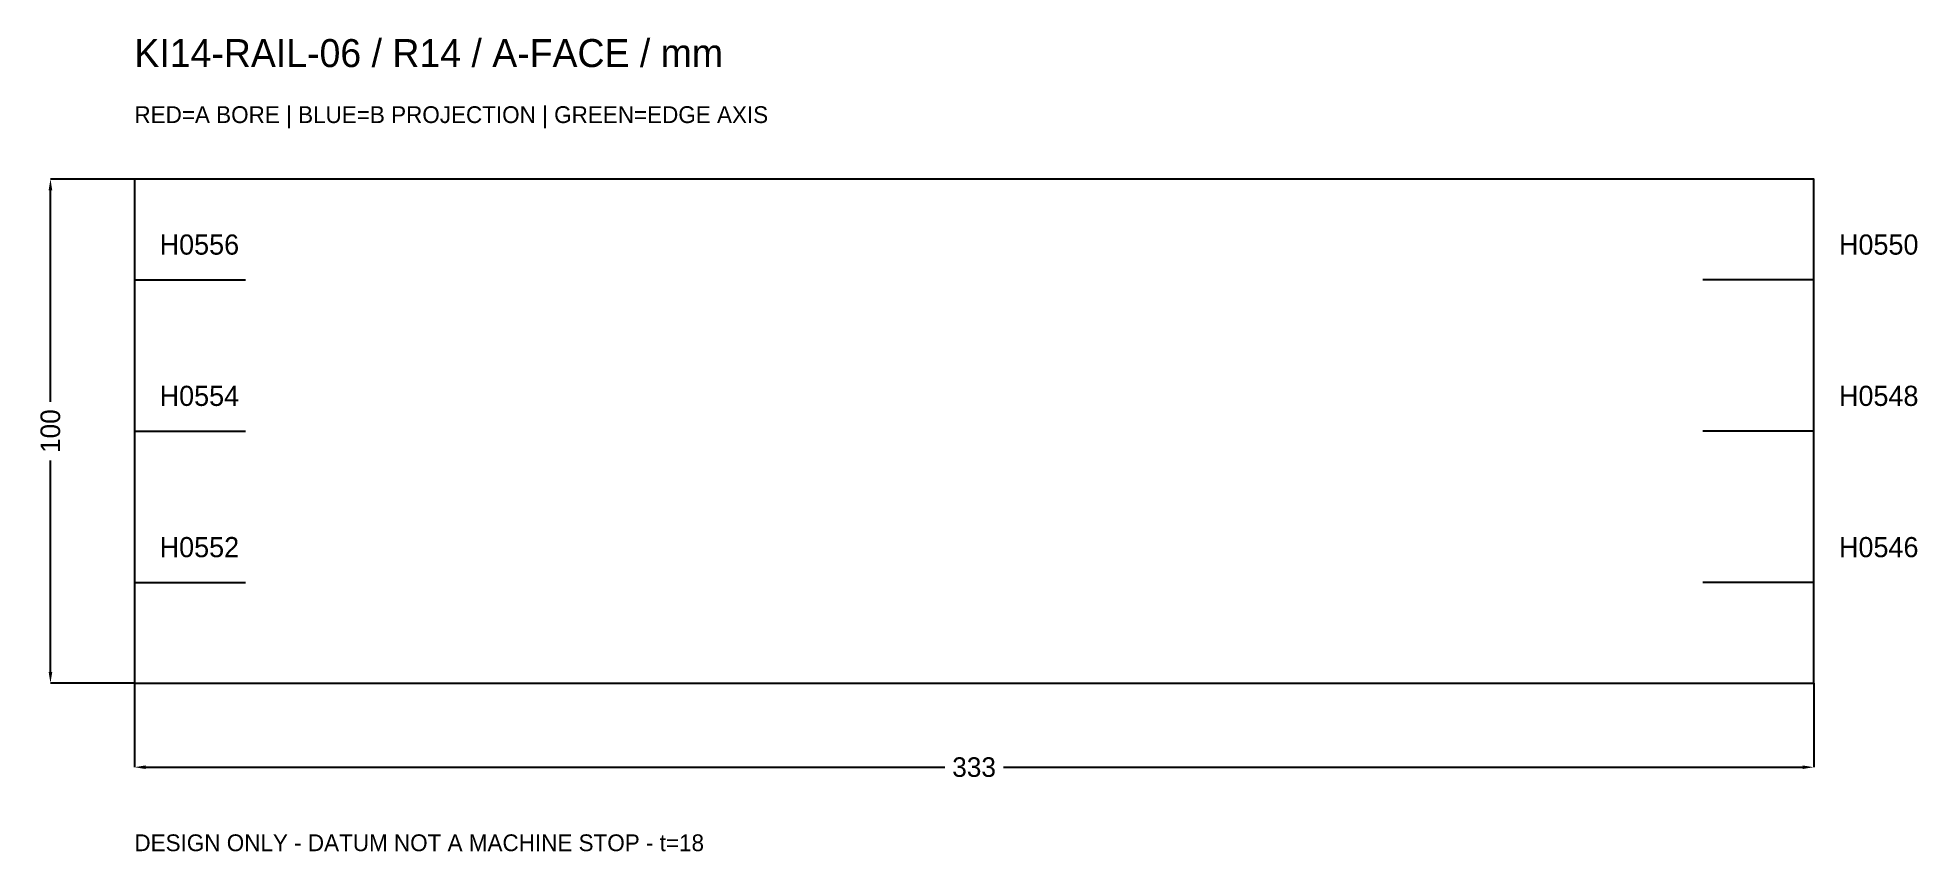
# Model space of a CAD drawing. Header units: millimetres. Extents: x -19 to 354, y -33 to 128.
import ezdxf

# ---------------------------------------------------------------- set-up
doc = ezdxf.new("R2010")
doc.units = ezdxf.units.MM
for name, color, linetype in [('CONTOUR', 7, 'Continuous'), ('EDGE_BORE', 3, 'Continuous'), ('TEXT', 7, 'Continuous')]:
    doc.layers.add(name, color=color, linetype=linetype)
doc.dimstyles.get("Standard").update_dxf_attribs({"dimtxt": 2.5, "dimasz": 2.5, "dimexe": 1.25, "dimexo": 0.625, "dimtad": 1, "dimcen": 2.5, "dimazin": 3, "dimtfac": 1, "dimtmove": 0, "dimatfit": 3})

# ---------------------------------------------------------------- blocks, each defined once
blk = doc.blocks.new('_CLOSEDFILLED')
at = {"color": 0, "linetype": 'BYBLOCK'}
blk.add_solid([(-1, 0.16), (0, 0), (-1, -0.16)], dxfattribs=at)
blk = doc.blocks.new('*D1')
at = {"color": 2}
for p, q in [((0, 0), (0, -16.65)), ((333, 0), (333, -16.65)), ((2.22, -16.65), (160.6725, -16.65)), ((172.3275, -16.65), (330.78, -16.65))]:
    blk.add_line(p, q, dxfattribs=at)
at = {"layer": 'Defpoints'}
for p in [(0, 0), (333, 0), (0, -16.65)]:
    blk.add_point(p, dxfattribs=at)
at = {"color": 2, "xscale": 2.22, "yscale": 2.22, "rotation": 180}
blk.add_blockref('_CLOSEDFILLED', (0, -16.65), dxfattribs=at)
at = {"color": 2, "xscale": 2.22, "yscale": 2.22}
blk.add_blockref('_CLOSEDFILLED', (333, -16.65), dxfattribs=at)
at = {"color": 7, "insert": (166.5, -16.65), "char_height": 3.885, "attachment_point": 5}
blk.add_mtext('333', dxfattribs=at)
blk = doc.blocks.new('*D2')
at = {"color": 2}
for p, q in [((0, 100), (-16.65, 100)), ((-16.65, 55.8275), (-16.65, 97.78)), ((-16.65, 2.22), (-16.65, 44.1725)), ((0, 0), (-16.65, 0))]:
    blk.add_line(p, q, dxfattribs=at)
at = {"layer": 'Defpoints'}
for p in [(0, 100), (-16.65, 0), (0, 0)]:
    blk.add_point(p, dxfattribs=at)
at = {"color": 2, "xscale": 2.22, "yscale": 2.22}
for p, rotation in [((-16.65, 100), 90), ((-16.65, 0), 270)]:
    blk.add_blockref('_CLOSEDFILLED', p, dxfattribs=dict(at, rotation=rotation))
at = {"color": 7, "insert": (-16.65, 50), "char_height": 3.885, "attachment_point": 5, "rotation": 90}
blk.add_mtext('100', dxfattribs=at)

msp = doc.modelspace()

# ---------------------------------------------------------------- linework, layer by layer
at = {"layer": 'CONTOUR'}
msp.add_lwpolyline([(0, 0), (333, 0), (333, 100), (0, 100)], close=True, dxfattribs=at)
at = {"layer": 'EDGE_BORE'}
for p, q in [((0, 80), (22, 80)), ((333, 80), (311, 80)), ((0, 50), (22, 50)), ((333, 50), (311, 50)), ((0, 20), (22, 20)), ((333, 20), (311, 20))]:
    msp.add_line(p, q, dxfattribs=at)

# ---------------------------------------------------------------- texts
at = {"layer": 'TEXT'}
for s, height, p in [('KI14-RAIL-06 / R14 / A-FACE / mm', 5.55, (0, 122.2)), ('RED=A BORE | BLUE=B PROJECTION | GREEN=EDGE AXIS', 3.33, (0, 111.1)), ('H0556', 4, (5, 85)), ('H0550', 4, (338, 85)), ('H0554', 4, (5, 55)), ('H0548', 4, (338, 55)), ('H0552', 4, (5, 25)), ('H0546', 4, (338, 25)), ('DESIGN ONLY - DATUM NOT A MACHINE STOP - t=18', 3.33, (0, -33.3))]:
    msp.add_text(s, height=height, dxfattribs=at).set_placement(p)

# ---------------------------------------------------------------- dimensions: what is measured, and where the dimension line sits
dim = msp.add_linear_dim(base=(-16.65, 0), p1=(0, 0), p2=(0, 100), angle=90, dimstyle='Standard', override={"dimtxt": 3.885, "dimasz": 2.22, "dimdec": 2, "dimclrd": 2, "dimclre": 2, "dimclrt": 7})
dim.commit()
dim.dimension.update_dxf_attribs({"geometry": '*D2', "text_midpoint": (-16.65, 50)})
dim = msp.add_linear_dim(base=(0, -16.65), p1=(0, 0), p2=(333, 0), dimstyle='Standard', override={"dimtxt": 3.885, "dimasz": 2.22, "dimdec": 2, "dimclrd": 2, "dimclre": 2, "dimclrt": 7})
dim.commit()
dim.dimension.update_dxf_attribs({"geometry": '*D1', "text_midpoint": (166.5, -16.65)})

doc.saveas('drawing.dxf')
